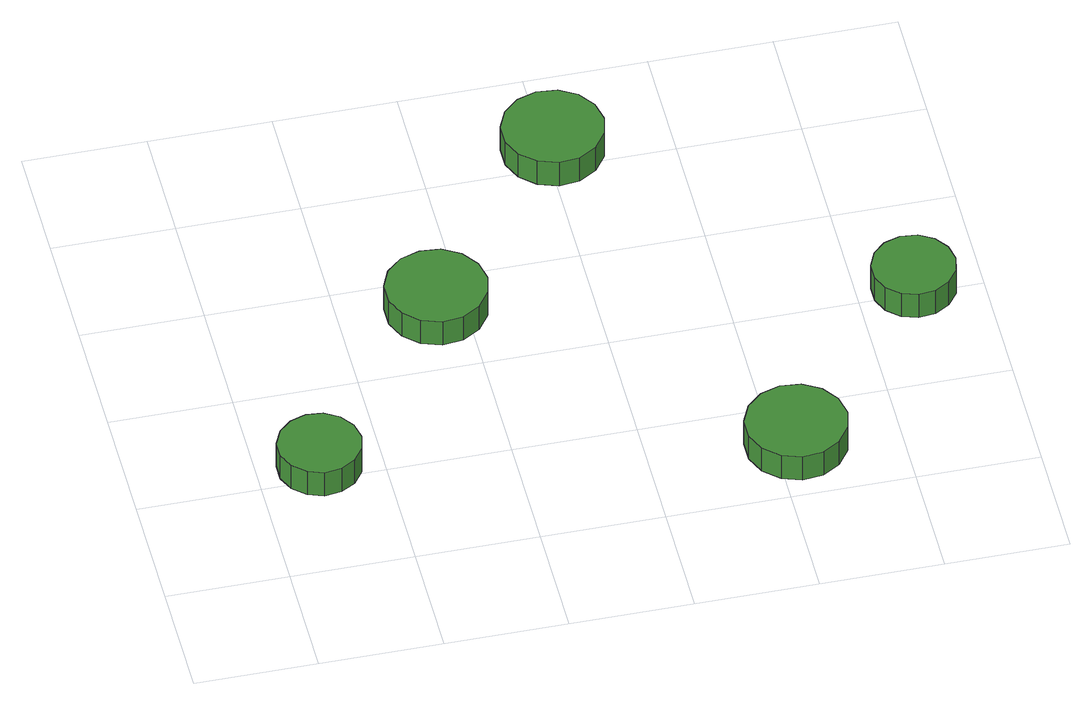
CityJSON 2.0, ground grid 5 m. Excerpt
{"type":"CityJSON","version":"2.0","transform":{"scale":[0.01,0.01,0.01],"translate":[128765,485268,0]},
"CityObjects":{
"tree1":{"type":"SolitaryVegetationObject","attributes":{"function":"something"},"geometry":[{"type":"MultiSurface","lod":"1","boundaries":[[[0,1,2,3,4,5,6,7,8,9,10,11,12,13,14]],[[15,16,17,18,19,20,21,22,23,24,25,26,27,28,29]],[[0,29,28,1]],[[1,28,27,2]],[[2,27,26,3]],[[3,26,25,4]],[[4,25,24,5]],[[5,24,23,6]],[[6,23,22,7]],[[7,22,21,8]],[[8,21,20,9]],[[9,20,19,10]],[[10,19,18,11]],[[11,18,17,12]],[[12,17,16,13]],[[13,16,15,14]],[[14,15,29,0]]]}]},
"tree2":{"type":"SolitaryVegetationObject","attributes":{"function":"something"},"geometry":[{"type":"MultiSurface","lod":"1","boundaries":[[[30,31,32,33,34,35,36,37,38,39,40,41,42,43,44]],[[45,46,47,48,49,50,51,52,53,54,55,56,57,58,59]],[[30,59,58,31]],[[31,58,57,32]],[[32,57,56,33]],[[33,56,55,34]],[[34,55,54,35]],[[35,54,53,36]],[[36,53,52,37]],[[37,52,51,38]],[[38,51,50,39]],[[39,50,49,40]],[[40,49,48,41]],[[41,48,47,42]],[[42,47,46,43]],[[43,46,45,44]],[[44,45,59,30]]]}]},
"tree3":{"type":"SolitaryVegetationObject","attributes":{"function":"something"},"geometry":[{"type":"MultiSurface","lod":"1","boundaries":[[[60,61,62,63,64,65,66,67,68,69,70,71,72,73,74]],[[75,76,77,78,79,80,81,82,83,84,85,86,87,88,89]],[[60,89,88,61]],[[61,88,87,62]],[[62,87,86,63]],[[63,86,85,64]],[[64,85,84,65]],[[65,84,83,66]],[[66,83,82,67]],[[67,82,81,68]],[[68,81,80,69]],[[69,80,79,70]],[[70,79,78,71]],[[71,78,77,72]],[[72,77,76,73]],[[73,76,75,74]],[[74,75,89,60]]]}]},
"tree4":{"type":"SolitaryVegetationObject","attributes":{"function":"something"},"geometry":[{"type":"MultiSurface","lod":"1","boundaries":[[[90,91,92,93,94,95,96,97,98,99,100,101,102,103,104]],[[105,106,107,108,109,110,111,112,113,114,115,116,117,118,119]],[[90,119,118,91]],[[91,118,117,92]],[[92,117,116,93]],[[93,116,115,94]],[[94,115,114,95]],[[95,114,113,96]],[[96,113,112,97]],[[97,112,111,98]],[[98,111,110,99]],[[99,110,109,100]],[[100,109,108,101]],[[101,108,107,102]],[[102,107,106,103]],[[103,106,105,104]],[[104,105,119,90]]]}]},
"tree5":{"type":"SolitaryVegetationObject","attributes":{"function":"something"},"geometry":[{"type":"MultiSurface","lod":"1","boundaries":[[[120,121,122,123,124,125,126,127,128,129,130,131,132,133,134]],[[135,136,137,138,139,140,141,142,143,144,145,146,147,148,149]],[[120,149,148,121]],[[121,148,147,122]],[[122,147,146,123]],[[123,146,145,124]],[[124,145,144,125]],[[125,144,143,126]],[[126,143,142,127]],[[127,142,141,128]],[[128,141,140,129]],[[129,140,139,130]],[[130,139,138,131]],[[131,138,137,132]],[[132,137,136,133]],[[133,136,135,134]],[[134,135,149,120]]]}]}
},
"vertices":[
[417,578,201],[402,646,201],[361,703,201],[301,738,201],[232,745,201],[166,723,201],[114,677,201],[85,613,201],[85,543,201],[114,480,201],[166,433,201],[232,411,201],[301,419,201],[361,454,201],[402,510,201],[402,510,76],[361,454,76],[301,419,76],[232,411,76],[166,433,76],[114,480,76],[85,543,76],[85,613,76],[114,677,76],[166,723,76],[232,745,76],[301,738,76],[361,703,76],[402,646,76],[417,578,76],
[1085,1298,239],[1067,1381,239],[1017,1450,239],[943,1493,239],[859,1501,239],[778,1475,239],[714,1418,239],[680,1341,239],[680,1255,239],[714,1178,239],[778,1121,239],[859,1094,239],[943,1103,239],[1017,1146,239],[1067,1215,239],[1067,1215,114],[1017,1146,114],[943,1103,114],[859,1094,114],[778,1121,114],[714,1178,114],[680,1255,114],[680,1341,114],[714,1418,114],[778,1475,114],[859,1501,114],[943,1493,114],[1017,1450,114],[1067,1381,114],[1085,1298,114],
[1715,2018,286],[1697,2101,286],[1647,2170,286],[1574,2212,286],[1489,2221,286],[1408,2195,286],[1345,2138,286],[1310,2060,286],[1310,1975,286],[1345,1898,286],[1408,1841,286],[1489,1814,286],[1574,1823,286],[1647,1866,286],[1697,1935,286],[1697,1935,161],[1647,1866,161],[1574,1823,161],[1489,1814,161],[1408,1841,161],[1345,1898,161],[1310,1975,161],[1310,2060,161],[1345,2138,161],[1408,2195,161],[1489,2221,161],[1574,2212,161],[1647,2170,161],[1697,2101,161],[1715,2018,161],
[2285,257,231],[2267,340,231],[2217,409,231],[2144,451,231],[2059,460,231],[1978,434,231],[1915,377,231],[1880,299,231],[1880,214,231],[1915,137,231],[1978,80,231],[2059,53,231],[2144,62,231],[2217,105,231],[2267,174,231],[2267,174,106],[2217,105,106],[2144,62,106],[2059,53,106],[1978,80,106],[1915,137,106],[1880,214,106],[1880,299,106],[1915,377,106],[1978,434,106],[2059,460,106],[2144,451,106],[2217,409,106],[2267,340,106],[2285,257,106],
[2878,966,270],[2864,1034,270],[2823,1090,270],[2763,1125,270],[2693,1132,270],[2627,1111,270],[2575,1064,270],[2547,1000,270],[2547,931,270],[2575,867,270],[2627,820,270],[2693,799,270],[2763,806,270],[2823,841,270],[2864,897,270],[2864,897,145],[2823,841,145],[2763,806,145],[2693,799,145],[2627,820,145],[2575,867,145],[2547,931,145],[2547,1000,145],[2575,1064,145],[2627,1111,145],[2693,1132,145],[2763,1125,145],[2823,1090,145],[2864,1034,145],[2878,966,145]
]}
